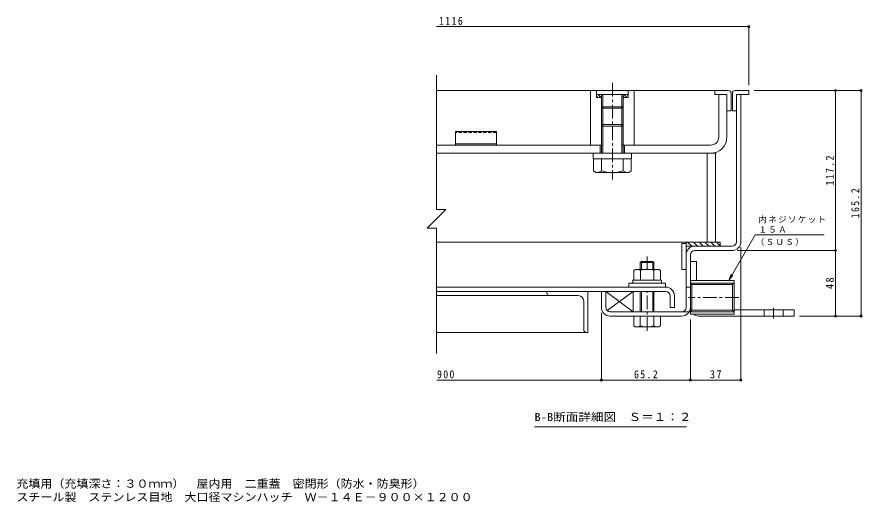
# Model space of a CAD drawing. Units: millimetres at full size. Extents: x -524 to 544, y -392 to 372.
# Drawn here: x -100 to 520, y -392 to -37 of the extents above; entities that cross this region are included whole.
import ezdxf
from ezdxf.enums import TextEntityAlignment as Align

# ---------------------------------------------------------------- set-up
doc = ezdxf.new("R2010")
doc.units = ezdxf.units.MM
doc.header["$LTSCALE"] = 2
doc.header["$PDMODE"] = 32
doc.header["$PDSIZE"] = 1.6
doc.linetypes.add('CHAIN1', pattern=[8, 5, -1, 1, -1])
doc.linetypes.add('DASHED1', pattern=[1.8, 1.2, -0.6])
for name, color, linetype, lineweight in [('D-1', 2, 'Continuous', 9), ('D-2', 3, 'Continuous', 9), ('D-3', 4, 'Continuous', 9), ('D-5', 7, 'Continuous', 9), ('D-6', 6, 'Continuous', 9), ('D-7', 5, 'Continuous', 5), ('D-8', 5, 'Continuous', 5), ('D-9', 134, 'Continuous', 5), ('D-A', 3, 'Continuous', 9), ('D-B', 6, 'Continuous', 9), ('D-C', 2, 'Continuous', 9), ('D-E', 3, 'Continuous', 9), ('D-F', 7, 'Continuous', 9), ('F-5_F-5ﾚｲﾔ', 7, 'Continuous', 9)]:
    doc.layers.add(name, color=color, linetype=linetype, lineweight=lineweight)
doc.styles.add('ＭＳ ゴシック', font='')
doc.styles.get('ＭＳ ゴシック').set_extended_font_data('MS Gothic')

msp = doc.modelspace()

# ---------------------------------------------------------------- linework, layer by layer
at = {"layer": 'D-1'}
for p, q in [((427.745, -201.777), (427.745, -93.977)), ((427.745, -93.977), (430.945, -93.977)), ((430.945, -201.777), (430.945, -93.977)), ((424.545, -204.977), (397.144, -204.977)), ((397.144, -208.177), (424.545, -208.177)), ((390.744, -249.778), (390.744, -211.377)), ((393.944, -211.377), (393.944, -249.778)), ((393.944, -234.978), (390.744, -234.978)), ((425.944, -230.201), (393.944, -230.201)), ((393.944, -230.201), (393.944, -254.801)), ((424.782, -233.185), (395.106, -233.185)), ((395.106, -251.816), (395.106, -233.185)), ((425.944, -232.023), (424.782, -233.185)), ((424.782, -233.185), (424.782, -251.816)), ((425.944, -230.201), (425.944, -254.801)), ((331.945, -249.778), (331.945, -238.178)), ((393.087, -252.978), (335.145, -252.978)), ((393.944, -252.978), (395.106, -251.816)), ((425.944, -252.978), (393.944, -252.978)), ((424.782, -251.816), (395.106, -251.816)), ((425.944, -252.978), (424.782, -251.816)), ((335.145, -256.178), (357.245, -256.178)), ((367.245, -256.178), (387.544, -256.178)), ((425.944, -254.801), (393.944, -254.801))]:
    msp.add_line(p, q, dxfattribs=at)
for points in [[(425.944, -232.023), (393.944, -232.023), (395.106, -233.185)], [(328.745, -249.778), (328.745, -238.178), (331.945, -238.178)]]:
    msp.add_lwpolyline(points, dxfattribs=at)
for centre, radius, start, end in [((424.545, -201.777), 3.2, 270, 0), ((424.545, -201.777), 6.4, 270, 0), ((397.144, -211.377), 6.4, 90, 180), ((397.144, -211.377), 3.2, 90, 180), ((335.145, -249.778), 6.4, 180, 270), ((335.145, -249.778), 3.2, 180, 270), ((387.544, -249.778), 6.4, 270, 0), ((387.544, -249.778), 3.2, 270, 0)]:
    msp.add_arc(centre, radius, start, end, dxfattribs=at)
at = {"layer": 'D-2'}
for p, q in [((327.744, -130.977), (327.744, -136.977)), ((345.744, -130.977), (345.744, -136.977))]:
    msp.add_line(p, q, dxfattribs=at)
at = {"layer": 'D-3'}
for p, q in [((411.745, -90.977), (207.893, -90.977)), ((426.745, -90.977), (436.745, -90.977)), ((436.745, -90.977), (436.745, -93.977)), ((411.745, -93.977), (420.745, -93.977)), ((420.745, -93.977), (420.745, -105.977)), ((423.745, -92.977), (423.745, -105.977)), ((424.745, -92.977), (424.745, -105.977)), ((436.745, -93.977), (427.745, -93.977)), ((427.745, -93.977), (427.745, -105.977)), ((420.745, -105.977), (423.745, -105.977)), ((427.745, -105.977), (424.745, -105.977)), ((221.745, -120.977), (221.745, -130.977)), ((251.745, -120.977), (221.745, -120.977)), ((251.745, -129.977), (221.745, -129.977))]:
    msp.add_line(p, q, dxfattribs=at)
at = {"layer": 'D-3', "linetype": 'DASHED1'}
msp.add_line((251.745, -121.843), (221.745, -121.843), dxfattribs=at)
at = {"layer": 'D-3'}
for points in [[(421.745, -90.977), (411.745, -90.977), (411.745, -93.977)], [(251.745, -120.977), (251.745, -130.977), (221.745, -130.977)]]:
    msp.add_lwpolyline(points, dxfattribs=at)
for centre, start, end in [((421.745, -92.977), 0, 90), ((426.745, -92.977), 90, 180)]:
    msp.add_arc(centre, 2, start, end, dxfattribs=at)
at = {"layer": 'D-5'}
for p, q in [((422.023, -230.201), (441.325, -196.769)), ((441.325, -196.769), (491.872, -196.769)), ((422.023, -230.201), (423.936, -225.581)), ((422.023, -230.201), (425.067, -226.234)), ((391.179, -337.315), (279.679, -337.315))]:
    msp.add_line(p, q, dxfattribs=at)
at = {"layer": 'D-6'}
for p, q in [((387.744, -202.977), (390.744, -202.977)), ((387.744, -202.977), (387.744, -221.977)), ((390.744, -201.977), (390.744, -221.977)), ((394.883, -204.977), (391.883, -201.977)), ((399.125, -204.977), (396.125, -201.977)), ((403.368, -204.977), (400.368, -201.977)), ((407.611, -204.977), (404.611, -201.977)), ((411.853, -204.977), (408.853, -201.977)), ((415.744, -204.625), (413.096, -201.977)), ((415.744, -204.977), (390.744, -204.977)), ((387.744, -221.977), (390.744, -221.977)), ((331.945, -238.178), (331.945, -249.778)), ((332.848, -252.006), (351.945, -238.178)), ((335.145, -252.978), (351.945, -252.978))]:
    msp.add_line(p, q, dxfattribs=at)
msp.add_lwpolyline([(415.744, -204.977), (415.744, -201.977), (390.744, -201.977)], dxfattribs=at)
msp.add_lwpolyline([(351.945, -252.978), (351.945, -238.178), (331.945, -238.178)], close=True, dxfattribs=at)
at = {"layer": 'D-7'}
for p, q in [((358.057, -216.178), (357.245, -216.99)), ((366.433, -216.178), (358.057, -216.178)), ((358.057, -221.678), (358.057, -216.178)), ((366.433, -216.178), (367.245, -216.99)), ((366.433, -221.678), (366.433, -216.178)), ((367.245, -216.99), (357.245, -216.99)), ((357.245, -221.678), (357.245, -216.99)), ((367.245, -216.99), (367.245, -221.678)), ((367.245, -216.99), (367.245, -221.678)), ((357.245, -252.978), (357.245, -238.178)), ((358.057, -252.978), (358.057, -238.178)), ((366.433, -252.978), (366.433, -238.178)), ((367.245, -238.178), (367.245, -252.978)), ((352.445, -263.283), (352.445, -256.178)), ((372.045, -256.178), (352.445, -256.178)), ((357.245, -263.283), (357.245, -256.178)), ((367.245, -256.178), (367.245, -263.283)), ((372.045, -263.283), (372.045, -256.178)), ((369.645, -264.178), (354.845, -264.178))]:
    msp.add_line(p, q, dxfattribs=at)
at = {"layer": 'D-7', "linetype": 'CHAIN1'}
for p, q in [((362.245, -221.678), (362.245, -212.645)), ((362.245, -267.055), (362.245, -238.178))]:
    msp.add_line(p, q, dxfattribs=at)
at = {"layer": 'D-7', "color": 2, "lineweight": 9}
for p, q in [((352.43, -222.737), (353.745, -221.978)), ((352.43, -222.737), (352.43, -229.978)), ((370.745, -221.978), (353.745, -221.978)), ((357.337, -222.737), (357.337, -229.978)), ((367.152, -222.737), (367.152, -229.978))]:
    msp.add_line(p, q, dxfattribs=at)
at = {"layer": 'D-7', "color": 134}
for p, q in [((348.745, -231.978), (348.745, -234.978)), ((348.745, -231.978), (375.745, -231.978)), ((348.745, -234.978), (375.745, -234.978)), ((375.745, -231.978), (375.745, -234.978))]:
    msp.add_line(p, q, dxfattribs=at)
at = {"layer": 'D-7', "color": 6, "lineweight": 9}
for p, q in [((351.745, -229.978), (351.745, -231.978)), ((351.745, -231.978), (372.745, -231.978))]:
    msp.add_line(p, q, dxfattribs=at)
at = {"layer": 'D-7', "color": 2, "lineweight": 9}
msp.add_lwpolyline([(370.745, -221.978), (372.06, -222.737), (372.06, -229.978), (352.43, -229.978)], dxfattribs=at)
at = {"layer": 'D-7', "color": 6, "lineweight": 9}
msp.add_lwpolyline([(351.745, -229.978), (372.745, -229.978), (372.745, -231.978)], dxfattribs=at)
at = {"layer": 'D-7', "color": 2, "lineweight": 9}
for centre, radius, start, end in [((355.326, -227.754), 5.793, 94.38438, 120), ((354.73, -226.817), 4.842, 57.42749, 88.18784), ((362.245, -238.218), 16.241, 72.41188, 107.5881), ((369.759, -226.817), 4.842, 91.81215, 122.57249), ((369.163, -227.754), 5.793, 59.99998, 85.6156)]:
    msp.add_arc(centre, radius, start, end, dxfattribs=at)
at = {"layer": 'D-7'}
for centre, radius, start, end in [((354.845, -260.512), 3.666, 229.1022, 310.89809), ((362.245, -249.762), 14.416, 249.70546, 290.29454), ((369.645, -260.512), 3.666, 229.10191, 310.8978)]:
    msp.add_arc(centre, radius, start, end, dxfattribs=at)
at = {"layer": 'D-8'}
for p, q in [((406.245, -136.977), (412.245, -136.977)), ((406.245, -136.977), (406.245, -201.977)), ((412.245, -136.977), (412.245, -201.977)), ((406.245, -201.977), (412.245, -201.977))]:
    msp.add_line(p, q, dxfattribs=at)
at = {"layer": 'D-9'}
for p, q in [((322.844, -140.977), (322.844, -149.851)), ((328.745, -149.88), (328.745, -140.977)), ((344.745, -149.88), (344.745, -140.977)), ((350.645, -140.977), (350.645, -149.88)), ((324.753, -150.953), (322.844, -149.851)), ((348.745, -150.977), (324.795, -150.977)), ((348.745, -150.977), (350.645, -149.88))]:
    msp.add_line(p, q, dxfattribs=at)
for centre, radius, start, end in [((325.002, -144.075), 6.906, 267.86055, 302.81094), ((336.744, -121.257), 29.72, 254.38446, 285.61554), ((348.487, -144.075), 6.906, 237.18906, 272.13945)]:
    msp.add_arc(centre, radius, start, end, dxfattribs=at)
at = {"layer": 'D-A'}
for p, q in [((375.845, -234.978), (208.034, -234.978)), ((208.034, -238.178), (375.845, -238.178)), ((379.045, -241.378), (379.045, -249.978)), ((382.245, -241.378), (382.245, -249.978)), ((379.045, -249.978), (382.245, -249.978))]:
    msp.add_line(p, q, dxfattribs=at)
for radius in [6.4, 3.2]:
    msp.add_arc((375.845, -241.378), radius, 0, 90, dxfattribs=at)
at = {"layer": 'D-B'}
for p, q in [((288.745, -238.178), (208.034, -238.178)), ((290.745, -241.178), (208.034, -241.178)), ((288.745, -238.178), (318.745, -238.178)), ((288.745, -239.178), (288.745, -238.178)), ((290.745, -241.178), (311.745, -241.178)), ((318.745, -238.178), (318.745, -268.178)), ((315.745, -266.178), (315.745, -245.178)), ((317.745, -268.178), (208.034, -268.178)), ((317.745, -268.178), (318.745, -268.178))]:
    msp.add_line(p, q, dxfattribs=at)
for centre, radius, start, end in [((290.745, -239.178), 2, 180, 270), ((311.745, -245.178), 4, 0, 90), ((317.745, -266.178), 2, 180, 270)]:
    msp.add_arc(centre, radius, start, end, dxfattribs=at)
at = {"layer": 'D-C', "linetype": 'CHAIN1'}
msp.add_line((336.745, -85.442), (336.745, -156.103), dxfattribs=at)
at = {"layer": 'D-C'}
for p, q in [((320.745, -90.977), (324.744, -90.977)), ((320.745, -130.977), (320.745, -90.977)), ((325.245, -91.477), (324.744, -90.977)), ((325.245, -95.977), (325.245, -90.977)), ((348.245, -90.977), (325.245, -90.977)), ((348.745, -90.977), (348.245, -91.477)), ((348.245, -95.977), (348.245, -90.977)), ((352.745, -90.977), (348.745, -90.977)), ((352.745, -130.977), (352.745, -90.977)), ((348.245, -93.977), (325.245, -93.977)), ((326.224, -95.977), (325.245, -94.997)), ((328.745, -95.977), (325.245, -95.977)), ((328.346, -95.977), (326.346, -93.977)), ((328.745, -94.254), (328.467, -93.977)), ((328.745, -136.977), (328.745, -93.977)), ((329.745, -136.977), (329.745, -93.977)), ((343.745, -136.977), (343.745, -93.977)), ((344.745, -99.221), (344.745, -93.977)), ((345.316, -95.977), (344.745, -95.405)), ((348.245, -95.977), (344.745, -95.977)), ((347.438, -95.977), (345.438, -93.977)), ((348.245, -94.662), (347.559, -93.977)), ((344.745, -102.977), (328.745, -102.977)), ((344.745, -102.922), (343.745, -103.977)), ((344.745, -136.977), (344.745, -99.221)), ((329.745, -115.977), (328.745, -116.977)), ((344.745, -116.977), (328.745, -116.977)), ((343.745, -115.977), (329.745, -115.977)), ((344.745, -116.977), (343.745, -115.977)), ((320.745, -130.977), (329.745, -130.977)), ((352.745, -130.977), (343.745, -130.977))]:
    msp.add_line(p, q, dxfattribs=at)
at = {"layer": 'D-C', "color": 134, "lineweight": 5}
for p, q in [((322.744, -136.977), (350.744, -136.977)), ((350.744, -136.977), (350.744, -140.977))]:
    msp.add_line(p, q, dxfattribs=at)
at = {"layer": 'D-C'}
msp.add_lwpolyline([(343.745, -103.977), (329.745, -103.977), (328.745, -102.977)], dxfattribs=at)
at = {"layer": 'D-C', "color": 134, "lineweight": 5}
msp.add_lwpolyline([(322.744, -136.977), (322.744, -140.977), (350.744, -140.977)], dxfattribs=at)
at = {"layer": 'D-E', "color": 2}
for p, q in [((406.245, -136.977), (207.905, -136.977)), ((406.245, -201.977), (406.245, -136.977)), ((406.245, -201.977), (208.034, -201.977))]:
    msp.add_line(p, q, dxfattribs=at)
at = {"layer": 'D-E'}
for p, q in [((393.944, -216.177), (393.944, -249.778)), ((393.944, -216.177), (398.444, -216.177)), ((398.444, -230.201), (398.444, -216.177)), ((425.944, -251.678), (469.944, -251.678)), ((447.944, -256.178), (447.944, -251.678)), ((461.944, -256.178), (461.944, -251.678)), ((469.944, -251.678), (469.944, -256.178)), ((469.944, -256.178), (399.944, -256.178))]:
    msp.add_line(p, q, dxfattribs=at)
at = {"layer": 'D-E', "linetype": 'CHAIN1'}
msp.add_line((454.944, -257.924), (454.944, -250.035), dxfattribs=at)
at = {"layer": 'D-E'}
msp.add_arc((399.944, -250.178), 6, 230.3984, 270, dxfattribs=at)
at = {"layer": 'D-F'}
for p, q in [((436.745, -44.157), (207.893, -44.157)), ((436.745, -43.557), (436.745, -86.977)), ((207.893, -79.825), (207.893, -178.13)), ((519.58, -90.977), (440.745, -90.977)), ((500.312, -90.977), (500.312, -208.177)), ((518.98, -90.977), (518.98, -256.178)), ((214.774, -178.13), (201.011, -191.893)), ((207.893, -178.13), (214.774, -178.13)), ((207.893, -191.893), (201.011, -191.893)), ((207.893, -191.893), (207.893, -283.485)), ((500.912, -208.177), (428.545, -208.177)), ((430.945, -303.646), (430.945, -205.777)), ((500.312, -208.177), (500.312, -256.178)), ((328.745, -303.646), (328.745, -253.778)), ((393.944, -303.646), (393.944, -258.801)), ((519.58, -256.178), (473.944, -256.178)), ((328.745, -303.046), (208.034, -303.046)), ((393.944, -303.046), (328.745, -303.046)), ((430.945, -303.046), (393.944, -303.046))]:
    msp.add_line(p, q, dxfattribs=at)
at = {"layer": 'D-F', "color": 3}
for p, q in [((414.745, -124.977), (414.745, -93.977)), ((420.745, -93.977), (414.745, -93.977)), ((420.745, -124.977), (420.745, -93.977)), ((328.745, -130.977), (207.893, -130.977)), ((408.745, -130.977), (344.745, -130.977)), ((207.905, -136.977), (408.745, -136.977))]:
    msp.add_line(p, q, dxfattribs=at)
at = {"layer": 'D-F', "linetype": 'CHAIN1'}
msp.add_line((429.346, -242.501), (392.472, -242.501), dxfattribs=at)
at = {"layer": 'D-F', "color": 3}
for radius in [6, 12]:
    msp.add_arc((408.745, -124.977), radius, 270, 0, dxfattribs=at)
at = {"layer": 'D-F'}
for p in [(436.745, -44.157), (500.312, -90.977), (518.98, -90.977), (500.312, -208.177), (500.312, -256.178), (518.98, -256.178), (328.745, -303.046), (393.944, -303.046), (430.945, -303.046)]:
    msp.add_point(p, dxfattribs=at)

# ---------------------------------------------------------------- texts
at = {"layer": 'D-5', "color": 2, "style": 'ＭＳ ゴシック', "width": 1.15}
msp.add_text('B-B断面詳細図\u3000Ｓ＝１：２', height=5.865, dxfattribs=at).set_placement((279.679, -334.815), align=Align.BOTTOM_LEFT)
at = {"layer": 'D-5', "char_height": 4.399, "attachment_point": 7, "style": 'ＭＳ ゴシック'}
for s, insert in [('\\T1.17;内ネジソケット', (443.872, -188.201)), ('\\T1.17;１５Ａ', (443.872, -195.168)), ('\\T1.17;（ＳＵＳ）', (441.94, -204.738))]:
    msp.add_mtext(s, dxfattribs=dict(at, insert=insert))
at = {"layer": 'D-F', "color": 2, "char_height": 5.865, "attachment_point": 7, "style": 'ＭＳ ゴシック'}
for s, insert in [('\\T1.28;\\W0.9;1116', (209.744, -42.957)), ('\\T1.27;\\W0.9;900', (208.259, -301.846)), ('\\T1.28;\\W0.9;65.2', (352.594, -301.846)), ('\\T1.27;\\W0.95;37', (408.194, -301.846))]:
    msp.add_mtext(s, dxfattribs=dict(at, insert=insert))
at = {"layer": 'D-F', "color": 2, "char_height": 5.865, "attachment_point": 7, "rotation": 90, "style": 'ＭＳ ゴシック'}
for s, insert in [('\\T1.28;\\W0.9;117.2', (499.112, -160.577)), ('\\T1.28;\\W0.9;165.2', (517.78, -184.577)), ('\\T1.27;\\W0.95;48', (499.112, -236.427))]:
    msp.add_mtext(s, dxfattribs=dict(at, insert=insert))
at = {"layer": 'F-5_F-5ﾚｲﾔ', "color": 2, "style": 'ＭＳ ゴシック', "width": 1.1}
for s, p in [('充填用（充填深さ：３０ｍｍ）\u3000屋内用\u3000二重蓋\u3000密閉形（防水・防臭形）', (-100.021, -383.701)), ('スチール製\u3000ステンレス目地\u3000大口径マシンハッチ\u3000Ｗ－１４Ｅ－９００×１２００', (-100.021, -393.542))]:
    msp.add_text(s, height=5.865, dxfattribs=at).set_placement(p, align=Align.BOTTOM_LEFT)

doc.saveas('drawing.dxf')
